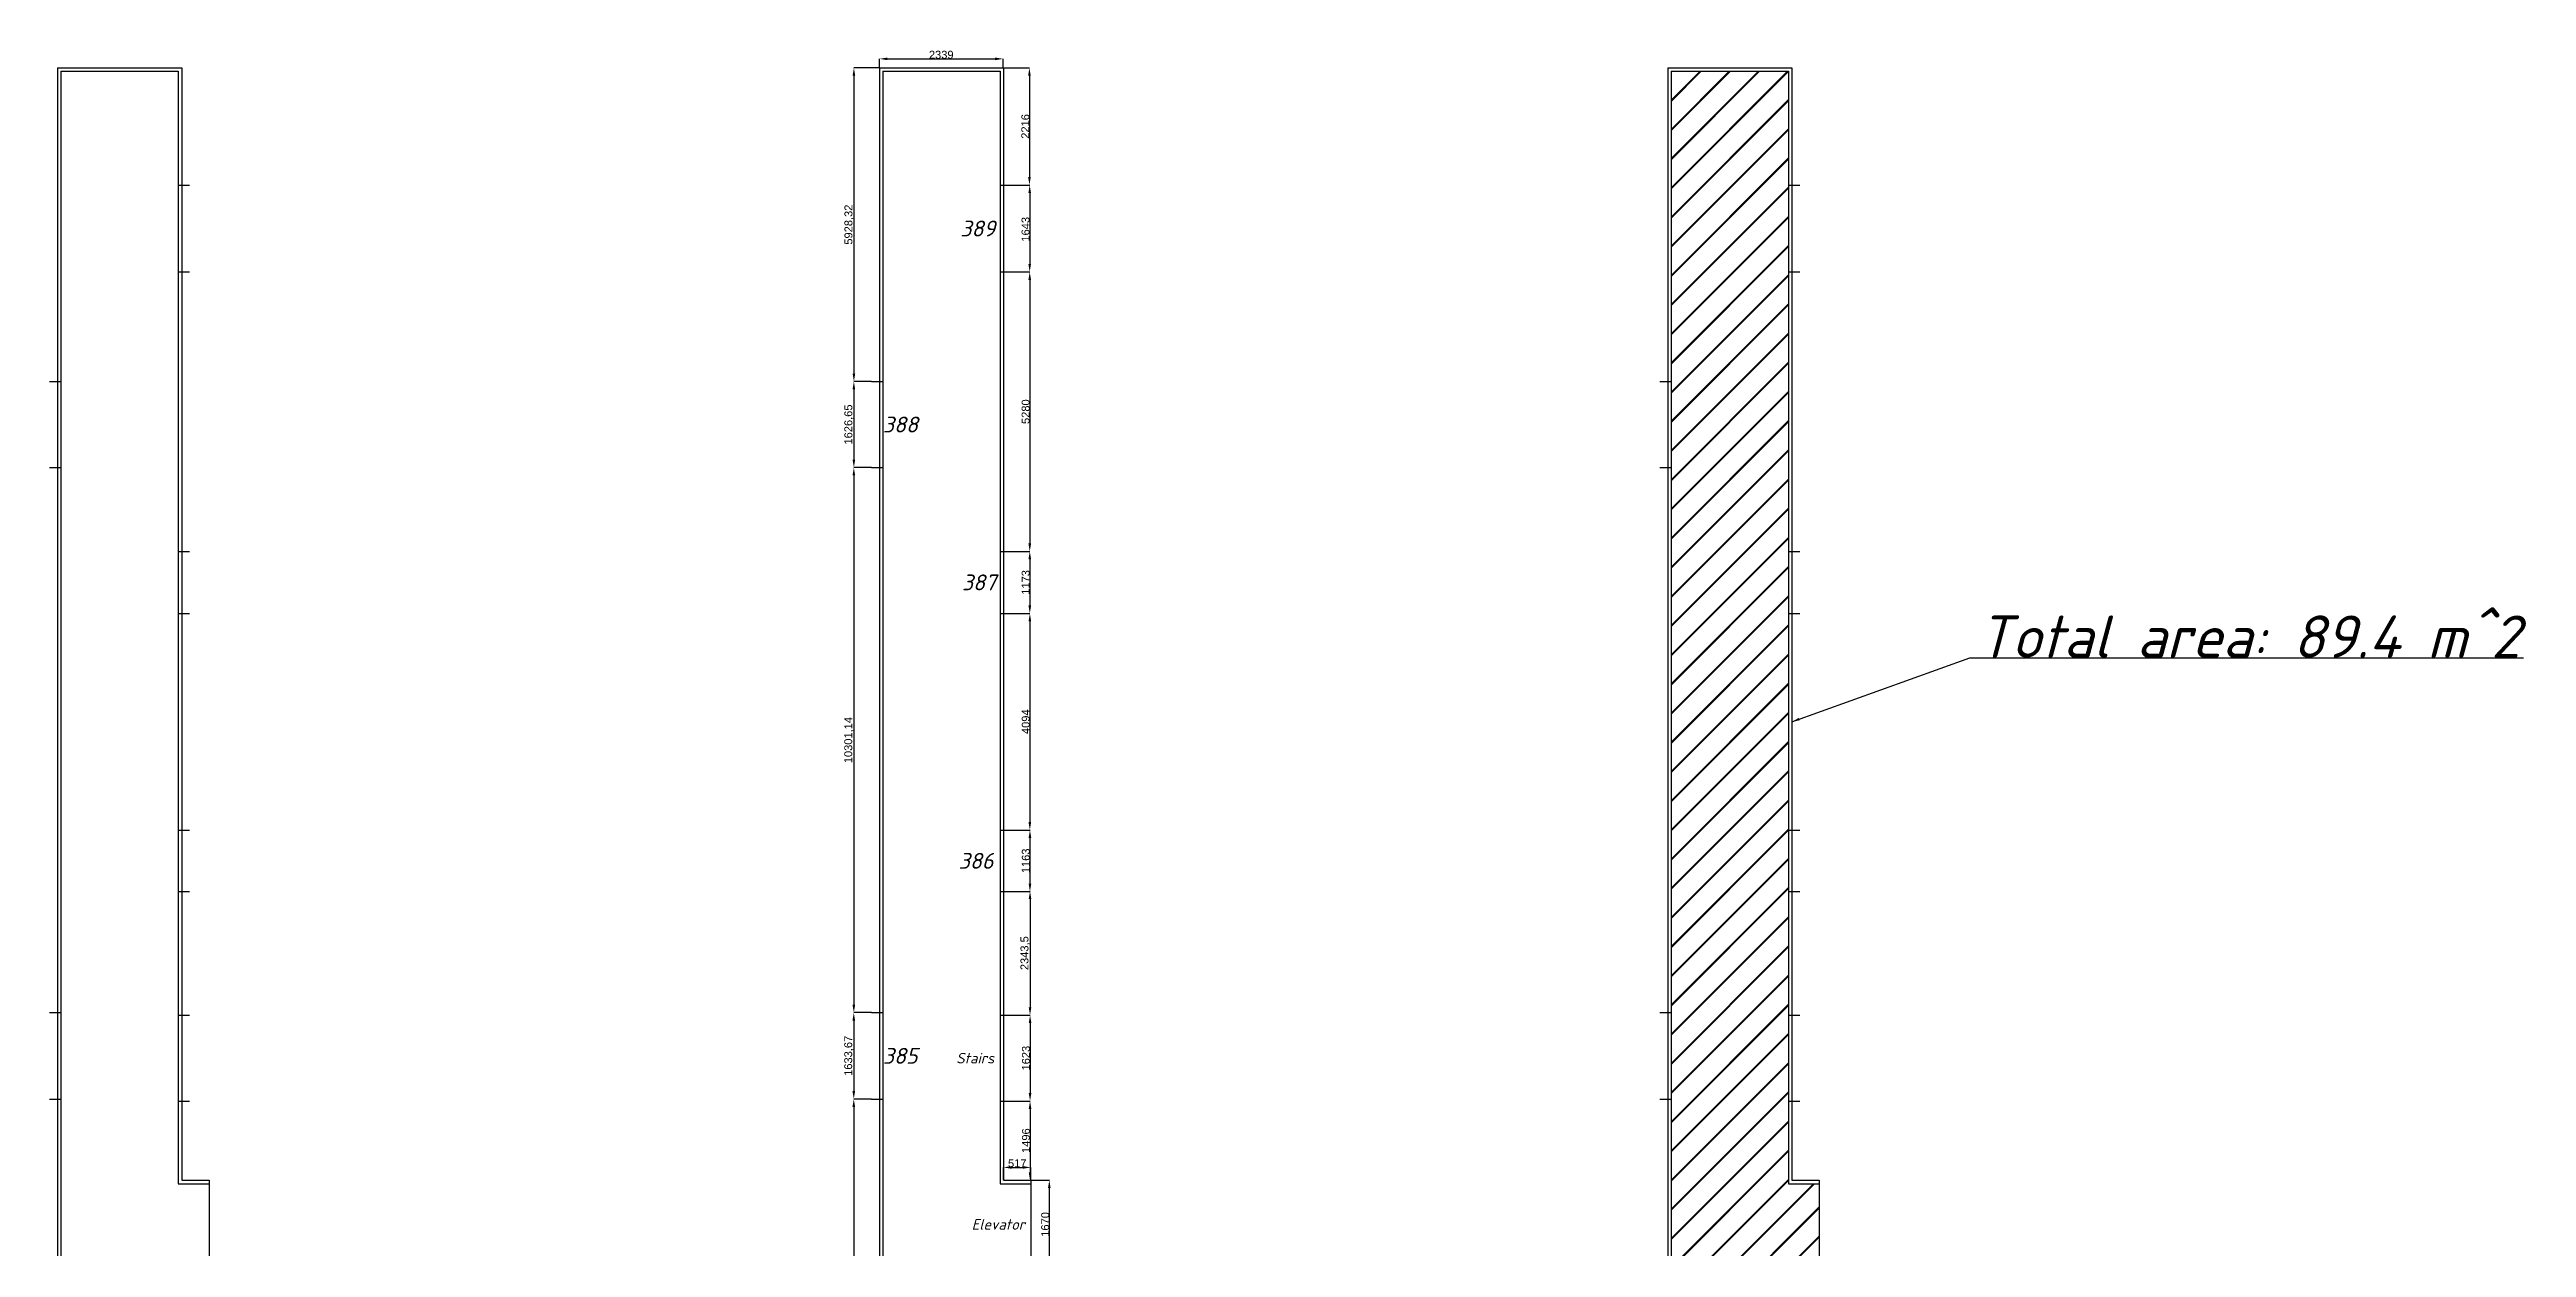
# Model space of a CAD drawing. Header units: millimetres. Extents: x 137411 to 273116, y -37 to 79573.
# Drawn here: x 219408 to 266252, y 56866 to 79504 of the extents above; entities that cross this region are included whole.
import ezdxf
from ezdxf.enums import TextEntityAlignment as Align

# ---------------------------------------------------------------- set-up
doc = ezdxf.new("R2010")
doc.units = ezdxf.units.MM
doc.header["$LTSCALE"] = 0.001
doc.styles.add('GOST', font='ISOCPEUI.TTF')
doc.styles.get("Standard").update_dxf_attribs({"font": 'Arial.ttf'})
doc.dimstyles.new('Copy of ISO-25', dxfattribs={"dimtxt": 150, "dimasz": 150, "dimexe": 1.25, "dimexo": 0.625, "dimtad": 1, "dimtoh": 1, "dimtxsty": 'Standard', "dimcen": 2.5, "dimadec": 0, "dimazin": 0, "dimtfac": 1, "dimtmove": 0, "dimatfit": 3, "dimfxl": 1, "dimarcsym": 0})

# ---------------------------------------------------------------- blocks, each defined once
blk = doc.blocks.new('*D170')
at = {"color": 0, "lineweight": -2, "transparency": 16777216}
for p, q in [((235103, 79161), (235103, 79330)), ((235253, 79329), (237292, 79329)), ((237442, 79161), (237442, 79330))]:
    blk.add_line(p, q, dxfattribs=at)
at = {"color": 0, "transparency": 16777216}
for points in [[(235253, 79354), (235253, 79304), (235103, 79329)], [(237292, 79354), (237292, 79304), (237442, 79329)]]:
    blk.add_solid(points, dxfattribs=at)
at = {"layer": 'Defpoints', "color": 0, "transparency": 16777216}
for p in [(237442, 79329), (235103, 79160), (237442, 79160)]:
    blk.add_point(p, dxfattribs=at)
at = {"color": 0, "transparency": 16777216, "insert": (236272, 79406), "char_height": 150, "attachment_point": 5}
blk.add_mtext('2339', dxfattribs=at)
blk = doc.blocks.new('*D171')
at = {"color": 0, "lineweight": -2, "transparency": 16777216}
for p, q in [((237452, 79160), (237941, 79160)), ((237940, 79010), (237940, 77094)), ((237602, 76944), (237941, 76944))]:
    blk.add_line(p, q, dxfattribs=at)
at = {"color": 0, "transparency": 16777216}
for points in [[(237915, 79010), (237965, 79010), (237940, 79160)], [(237915, 77094), (237965, 77094), (237940, 76944)]]:
    blk.add_solid(points, dxfattribs=at)
at = {"layer": 'Defpoints', "color": 0, "transparency": 16777216}
for p in [(237452, 79160), (237602, 76944), (237940, 76944)]:
    blk.add_point(p, dxfattribs=at)
at = {"color": 0, "transparency": 16777216, "insert": (237863, 78052), "char_height": 150, "attachment_point": 5, "rotation": 90}
blk.add_mtext('2216', dxfattribs=at)
blk = doc.blocks.new('*D172')
at = {"color": 0, "lineweight": -2, "transparency": 16777216}
for p, q in [((237601, 76944), (237946, 76944)), ((237945, 76794), (237945, 75451)), ((237601, 75301), (237946, 75301))]:
    blk.add_line(p, q, dxfattribs=at)
at = {"color": 0, "transparency": 16777216}
for points in [[(237920, 76794), (237970, 76794), (237945, 76944)], [(237920, 75451), (237970, 75451), (237945, 75301)]]:
    blk.add_solid(points, dxfattribs=at)
at = {"layer": 'Defpoints', "color": 0, "transparency": 16777216}
for p in [(237600, 76944), (237600, 75301), (237945, 75301)]:
    blk.add_point(p, dxfattribs=at)
at = {"color": 0, "transparency": 16777216, "insert": (237867, 76108), "char_height": 150, "attachment_point": 5, "rotation": 90}
blk.add_mtext('1643', dxfattribs=at)
blk = doc.blocks.new('*D173')
at = {"color": 0, "lineweight": -2, "transparency": 16777216}
for p, q in [((237945, 75301), (237945, 75301)), ((237946, 75151), (237946, 70171)), ((237602, 70021), (237947, 70021))]:
    blk.add_line(p, q, dxfattribs=at)
at = {"color": 0, "transparency": 16777216}
for points in [[(237921, 75151), (237971, 75151), (237946, 75301)], [(237921, 70171), (237971, 70171), (237946, 70021)]]:
    blk.add_solid(points, dxfattribs=at)
at = {"layer": 'Defpoints', "color": 0, "transparency": 16777216}
for p in [(237946, 75301), (237602, 70021), (237946, 70021)]:
    blk.add_point(p, dxfattribs=at)
at = {"color": 0, "transparency": 16777216, "insert": (237869, 72661), "char_height": 150, "attachment_point": 5, "rotation": 90}
blk.add_mtext('5280', dxfattribs=at)
blk = doc.blocks.new('*D174')
at = {"color": 0, "lineweight": -2, "transparency": 16777216}
for p, q in [((237947, 70021), (237946, 70021)), ((237947, 69871), (237947, 68998)), ((237602, 68848), (237948, 68848))]:
    blk.add_line(p, q, dxfattribs=at)
at = {"color": 0, "transparency": 16777216}
for points in [[(237922, 69871), (237972, 69871), (237947, 70021)], [(237922, 68998), (237972, 68998), (237947, 68848)]]:
    blk.add_solid(points, dxfattribs=at)
at = {"layer": 'Defpoints', "color": 0, "transparency": 16777216}
for p in [(237947, 70021), (237602, 68848), (237947, 68848)]:
    blk.add_point(p, dxfattribs=at)
at = {"color": 0, "transparency": 16777216, "insert": (237870, 69434), "char_height": 150, "attachment_point": 5, "rotation": 90}
blk.add_mtext('1173', dxfattribs=at)
blk = doc.blocks.new('*D175')
at = {"color": 0, "lineweight": -2, "transparency": 16777216}
for p, q in [((237948, 68848), (237947, 68848)), ((237948, 68698), (237948, 64904)), ((237602, 64754), (237950, 64754))]:
    blk.add_line(p, q, dxfattribs=at)
at = {"color": 0, "transparency": 16777216}
for points in [[(237923, 68698), (237973, 68698), (237948, 68848)], [(237923, 64904), (237973, 64904), (237948, 64754)]]:
    blk.add_solid(points, dxfattribs=at)
at = {"layer": 'Defpoints', "color": 0, "transparency": 16777216}
for p in [(237948, 68848), (237602, 64754), (237948, 64754)]:
    blk.add_point(p, dxfattribs=at)
at = {"color": 0, "transparency": 16777216, "insert": (237871, 66801), "char_height": 150, "attachment_point": 5, "rotation": 90}
blk.add_mtext('4094', dxfattribs=at)
blk = doc.blocks.new('*D176')
at = {"color": 0, "lineweight": -2, "transparency": 16777216}
for p, q in [((237949, 64754), (237951, 64754)), ((237950, 64604), (237950, 63741)), ((237602, 63591), (237951, 63591))]:
    blk.add_line(p, q, dxfattribs=at)
at = {"color": 0, "transparency": 16777216}
for points in [[(237925, 64604), (237975, 64604), (237950, 64754)], [(237925, 63741), (237975, 63741), (237950, 63591)]]:
    blk.add_solid(points, dxfattribs=at)
at = {"layer": 'Defpoints', "color": 0, "transparency": 16777216}
for p in [(237948, 64754), (237602, 63591), (237950, 63591)]:
    blk.add_point(p, dxfattribs=at)
at = {"color": 0, "transparency": 16777216, "insert": (237872, 64172), "char_height": 150, "attachment_point": 5, "rotation": 90}
blk.add_mtext('1163', dxfattribs=at)
blk = doc.blocks.new('*D177')
at = {"color": 0, "lineweight": -2, "transparency": 16777216}
for p, q in [((237949, 63598), (237952, 63598)), ((237951, 63448), (237951, 61405)), ((237602, 61255), (237952, 61255))]:
    blk.add_line(p, q, dxfattribs=at)
at = {"color": 0, "transparency": 16777216}
for points in [[(237926, 63448), (237976, 63448), (237951, 63598)], [(237926, 61405), (237976, 61405), (237951, 61255)]]:
    blk.add_solid(points, dxfattribs=at)
at = {"layer": 'Defpoints', "color": 0, "transparency": 16777216}
for p in [(237948, 63598), (237602, 61255), (237951, 61255)]:
    blk.add_point(p, dxfattribs=at)
at = {"color": 0, "transparency": 16777216, "insert": (237860, 62427), "char_height": 150, "attachment_point": 5, "rotation": 90}
blk.add_mtext('2343,5', dxfattribs=at)
blk = doc.blocks.new('*D178')
at = {"color": 0, "lineweight": -2, "transparency": 16777216}
for p, q in [((237952, 61255), (237951, 61255)), ((237952, 61105), (237952, 59782)), ((237602, 59632), (237953, 59632))]:
    blk.add_line(p, q, dxfattribs=at)
at = {"color": 0, "transparency": 16777216}
for points in [[(237927, 61105), (237977, 61105), (237952, 61255)], [(237927, 59782), (237977, 59782), (237952, 59632)]]:
    blk.add_solid(points, dxfattribs=at)
at = {"layer": 'Defpoints', "color": 0, "transparency": 16777216}
for p in [(237952, 61255), (237602, 59632), (237952, 59632)]:
    blk.add_point(p, dxfattribs=at)
at = {"color": 0, "transparency": 16777216, "insert": (237875, 60443), "char_height": 150, "attachment_point": 5, "rotation": 90}
blk.add_mtext('1623', dxfattribs=at)
blk = doc.blocks.new('*D179')
at = {"color": 0, "lineweight": -2, "transparency": 16777216}
for p, q in [((237952, 59632), (237951, 59632)), ((237952, 59482), (237952, 58286)), ((237452, 58136), (237953, 58136))]:
    blk.add_line(p, q, dxfattribs=at)
at = {"color": 0, "transparency": 16777216}
for points in [[(237927, 59482), (237977, 59482), (237952, 59632)], [(237927, 58286), (237977, 58286), (237952, 58136)]]:
    blk.add_solid(points, dxfattribs=at)
at = {"layer": 'Defpoints', "color": 0, "transparency": 16777216}
for p in [(237952, 59632), (237452, 58136), (237952, 58136)]:
    blk.add_point(p, dxfattribs=at)
at = {"color": 0, "transparency": 16777216, "insert": (237875, 58884), "char_height": 150, "attachment_point": 5, "rotation": 90}
blk.add_mtext('1496', dxfattribs=at)
blk = doc.blocks.new('*D180')
at = {"color": 0, "lineweight": -2, "transparency": 16777216}
for p, q in [((237452, 58137), (237452, 58379)), ((237602, 58378), (237819, 58378)), ((237969, 58137), (237969, 58379))]:
    blk.add_line(p, q, dxfattribs=at)
at = {"color": 0, "transparency": 16777216}
for points in [[(237602, 58403), (237602, 58353), (237452, 58378)], [(237819, 58403), (237819, 58353), (237969, 58378)]]:
    blk.add_solid(points, dxfattribs=at)
at = {"layer": 'Defpoints', "color": 0, "transparency": 16777216}
for p in [(237452, 58136), (237969, 58378), (237969, 58136)]:
    blk.add_point(p, dxfattribs=at)
at = {"color": 0, "transparency": 16777216, "insert": (237710, 58455), "char_height": 150, "attachment_point": 5}
blk.add_mtext('517', dxfattribs=at)
blk = doc.blocks.new('*D181')
at = {"color": 0, "lineweight": -2, "transparency": 16777216}
for p, q in [((237969, 58136), (238317, 58136)), ((238316, 57986), (238316, 56616)), ((237969, 56466), (238317, 56466))]:
    blk.add_line(p, q, dxfattribs=at)
at = {"color": 0, "transparency": 16777216}
for points in [[(238291, 57986), (238341, 57986), (238316, 58136)], [(238291, 56616), (238341, 56616), (238316, 56466)]]:
    blk.add_solid(points, dxfattribs=at)
at = {"layer": 'Defpoints', "color": 0, "transparency": 16777216}
for p in [(237969, 58136), (237969, 56466), (238316, 56466)]:
    blk.add_point(p, dxfattribs=at)
at = {"color": 0, "transparency": 16777216, "insert": (238239, 57301), "char_height": 150, "attachment_point": 5, "rotation": 90}
blk.add_mtext('1670', dxfattribs=at)
blk = doc.blocks.new('*D193')
at = {"color": 0, "lineweight": -2, "transparency": 16777216}
for p, q in [((235102, 79160), (234620, 79160)), ((234621, 79010), (234621, 73382)), ((234952, 73232), (234620, 73232))]:
    blk.add_line(p, q, dxfattribs=at)
at = {"color": 0, "transparency": 16777216}
for points in [[(234596, 79010), (234646, 79010), (234621, 79160)], [(234596, 73382), (234646, 73382), (234621, 73232)]]:
    blk.add_solid(points, dxfattribs=at)
at = {"layer": 'Defpoints', "color": 0, "transparency": 16777216}
for p in [(235103, 79160), (234621, 73232), (234952, 73232)]:
    blk.add_point(p, dxfattribs=at)
at = {"color": 0, "transparency": 16777216, "insert": (234531, 76196), "char_height": 150, "attachment_point": 5, "rotation": 90}
blk.add_mtext('5928,32', dxfattribs=at)
blk = doc.blocks.new('*D194')
at = {"color": 0, "lineweight": -2, "transparency": 16777216}
for p, q in [((234621, 73232), (234619, 73232)), ((234620, 73082), (234620, 71755)), ((234952, 71605), (234619, 71605))]:
    blk.add_line(p, q, dxfattribs=at)
at = {"color": 0, "transparency": 16777216}
for points in [[(234595, 73082), (234645, 73082), (234620, 73232)], [(234595, 71755), (234645, 71755), (234620, 71605)]]:
    blk.add_solid(points, dxfattribs=at)
at = {"layer": 'Defpoints', "color": 0, "transparency": 16777216}
for p in [(234621, 73232), (234620, 71605), (234952, 71605)]:
    blk.add_point(p, dxfattribs=at)
at = {"color": 0, "transparency": 16777216, "insert": (234529, 72418), "char_height": 150, "attachment_point": 5, "rotation": 90}
blk.add_mtext('1626,65', dxfattribs=at)
blk = doc.blocks.new('*D195')
at = {"color": 0, "lineweight": -2, "transparency": 16777216}
for p, q in [((234619, 71605), (234618, 71605)), ((234619, 71455), (234619, 61454)), ((234952, 61304), (234618, 61304))]:
    blk.add_line(p, q, dxfattribs=at)
at = {"color": 0, "transparency": 16777216}
for points in [[(234594, 71455), (234644, 71455), (234619, 71605)], [(234594, 61454), (234644, 61454), (234619, 61304)]]:
    blk.add_solid(points, dxfattribs=at)
at = {"layer": 'Defpoints', "color": 0, "transparency": 16777216}
for p in [(234620, 71605), (234619, 61304), (234952, 61304)]:
    blk.add_point(p, dxfattribs=at)
at = {"color": 0, "transparency": 16777216, "insert": (234528, 66454), "char_height": 150, "attachment_point": 5, "rotation": 90}
blk.add_mtext('10301,14', dxfattribs=at)
blk = doc.blocks.new('*D196')
at = {"color": 0, "lineweight": -2, "transparency": 16777216}
for p, q in [((234618, 61304), (234616, 61304)), ((234618, 61154), (234618, 59820)), ((234952, 59670), (234616, 59670))]:
    blk.add_line(p, q, dxfattribs=at)
at = {"color": 0, "transparency": 16777216}
for points in [[(234593, 61154), (234643, 61154), (234618, 61304)], [(234593, 59820), (234643, 59820), (234618, 59670)]]:
    blk.add_solid(points, dxfattribs=at)
at = {"layer": 'Defpoints', "color": 0, "transparency": 16777216}
for p in [(234619, 61304), (234618, 59670), (234952, 59670)]:
    blk.add_point(p, dxfattribs=at)
at = {"color": 0, "transparency": 16777216, "insert": (234527, 60487), "char_height": 150, "attachment_point": 5, "rotation": 90}
blk.add_mtext('1633,67', dxfattribs=at)
blk = doc.blocks.new('*D197')
at = {"color": 0, "lineweight": -2, "transparency": 16777216}
for p, q in [((234617, 59670), (234616, 59670)), ((234618, 59520), (234618, 49404)), ((234952, 49254), (234616, 49254))]:
    blk.add_line(p, q, dxfattribs=at)
at = {"color": 0, "transparency": 16777216}
for points in [[(234593, 59520), (234643, 59520), (234618, 59670)], [(234593, 49404), (234643, 49404), (234618, 49254)]]:
    blk.add_solid(points, dxfattribs=at)
at = {"layer": 'Defpoints', "color": 0, "transparency": 16777216}
for p in [(234618, 59670), (234618, 49254), (234952, 49254)]:
    blk.add_point(p, dxfattribs=at)
at = {"color": 0, "transparency": 16777216, "insert": (234527, 54462), "char_height": 150, "attachment_point": 5, "rotation": 90}
blk.add_mtext('10416,4', dxfattribs=at)

msp = doc.modelspace()

# ---------------------------------------------------------------- hatches: boundary and pattern name
h = msp.add_hatch()
h.set_pattern_fill('JIS_LC_8', color=3, scale=50)
h.paths.add_polyline_path([(252332.763, 56530.897), (252397.763, 56530.897), (252876.763, 56530.897), (252876.763, 58070.897), (252294.763, 58070.897), (252294.763, 58135.897), (252294.763, 79094.897), (250075.763, 79094.897), (250075.763, 39591.897), (250363.763, 39591.897), (250533.763, 39591.897), (250533.763, 39459.397), (251823.763, 39459.397), (251823.763, 39591.897), (251993.763, 39591.897), (252332.763, 39591.897)])

# ---------------------------------------------------------------- linework, layer by layer
for p, q in [((219558.56, 79159.897), (221887.56, 79159.897)), ((219558.56, 79159.897), (219558.56, 73231.581)), ((219558.56, 79159.897), (219558.56, 79094.897)), ((219623.56, 79094.897), (221842.56, 79094.897)), ((219623.56, 79094.897), (219623.56, 39591.897)), ((221842.56, 79094.897), (221842.56, 58135.897)), ((221887.56, 79159.897), (221907.56, 79159.897)), ((221907.56, 79159.897), (221907.56, 76943.897)), ((250010.763, 79159.897), (252339.763, 79159.897)), ((250010.763, 79159.897), (250010.763, 73231.581)), ((250010.763, 79159.897), (250010.763, 79094.897)), ((250075.763, 79094.897), (252294.763, 79094.897)), ((250075.763, 79094.897), (250075.763, 39591.897)), ((252294.763, 79094.897), (252294.763, 58135.897)), ((252339.763, 79159.897), (252359.763, 79159.897)), ((252359.763, 79159.897), (252359.763, 76943.897)), ((221842.56, 76943.897), (222057.56, 76943.897)), ((221907.56, 76943.897), (221907.56, 75300.897)), ((252294.763, 76943.897), (252509.763, 76943.897)), ((252359.763, 76943.897), (252359.763, 75300.897)), ((221842.56, 75300.897), (222057.56, 75300.897)), ((221907.56, 75300.897), (221907.56, 70020.897)), ((252294.763, 75300.897), (252509.763, 75300.897)), ((252359.763, 75300.897), (252359.763, 70020.897)), ((219408.222, 73231.581), (219623.56, 73231.581)), ((219558.56, 73231.581), (219558.56, 71604.927)), ((249860.425, 73231.581), (250075.763, 73231.581)), ((250010.763, 73231.581), (250010.763, 71604.927)), ((219408.222, 71604.927), (219623.56, 71604.927)), ((219558.56, 71604.927), (219558.56, 61303.788)), ((249860.425, 71604.927), (250075.763, 71604.927)), ((250010.763, 71604.927), (250010.763, 61303.788)), ((221842.56, 70020.897), (222057.56, 70020.897)), ((221907.56, 70020.897), (221907.56, 68847.897)), ((252294.763, 70020.897), (252509.763, 70020.897)), ((252359.763, 70020.897), (252359.763, 68847.897)), ((221842.56, 68847.897), (222057.56, 68847.897)), ((221907.56, 68847.897), (221907.56, 64753.897)), ((252294.763, 68847.897), (252509.763, 68847.897)), ((252359.763, 68847.897), (252359.763, 64753.897)), ((221842.56, 64753.897), (222057.56, 64753.897)), ((221907.56, 64753.897), (221907.56, 63590.897)), ((252294.763, 64753.897), (252509.763, 64753.897)), ((252359.763, 64753.897), (252359.763, 63590.897)), ((221842.56, 63590.897), (222057.56, 63590.897)), ((221907.56, 63590.897), (221907.56, 61254.897)), ((252294.763, 63590.897), (252509.763, 63590.897)), ((252359.763, 63590.897), (252359.763, 61254.897)), ((219408.222, 61303.788), (219623.56, 61303.788)), ((219558.56, 61303.788), (219558.56, 59670.118)), ((221842.56, 61254.897), (222057.56, 61254.897)), ((221907.56, 61254.897), (221907.56, 59631.897)), ((249860.425, 61303.788), (250075.763, 61303.788)), ((250010.763, 61303.788), (250010.763, 59670.118)), ((252294.763, 61254.897), (252509.763, 61254.897)), ((252359.763, 61254.897), (252359.763, 59631.897)), ((219408.222, 59670.118), (219623.56, 59670.118)), ((219558.56, 59670.118), (219558.56, 49253.72)), ((221842.56, 59631.897), (222057.56, 59631.897)), ((221907.56, 59631.897), (221907.56, 58135.897)), ((249860.425, 59670.118), (250075.763, 59670.118)), ((250010.763, 59670.118), (250010.763, 49253.72)), ((252294.763, 59631.897), (252509.763, 59631.897)), ((252359.763, 59631.897), (252359.763, 58135.897)), ((221842.56, 58135.897), (221842.56, 58070.897)), ((221907.56, 58135.897), (222424.56, 58135.897)), ((222424.56, 58135.897), (222424.56, 56465.897)), ((252294.763, 58135.897), (252294.763, 58070.897)), ((252359.763, 58135.897), (252876.763, 58135.897)), ((252876.763, 58135.897), (252876.763, 56465.897)), ((221842.56, 58070.897), (222424.56, 58070.897)), ((252294.763, 58070.897), (252876.763, 58070.897))]:
    msp.add_line(p, q)
at = {"color": 5}
for p, q in [((235102.617, 79159.897), (237431.617, 79159.897)), ((235102.617, 79159.897), (235102.617, 73231.581)), ((235102.617, 79159.897), (235102.617, 79094.897)), ((235167.617, 79094.897), (237386.617, 79094.897)), ((235167.617, 79094.897), (235167.617, 73231.581)), ((237386.617, 79094.897), (237386.617, 76943.897)), ((237431.617, 79159.897), (237451.617, 79159.897)), ((237451.617, 79159.897), (237451.617, 76943.897)), ((237386.617, 75300.897), (237386.617, 70020.897)), ((237451.617, 75300.897), (237451.617, 70020.897)), ((235102.617, 71604.927), (235102.617, 61303.788)), ((235167.617, 71604.927), (235167.617, 61303.788)), ((237386.617, 68847.897), (237386.617, 64753.897)), ((237451.617, 68847.897), (237451.617, 64753.897)), ((237386.617, 63590.897), (237386.617, 61254.897)), ((237451.617, 63590.897), (237451.617, 61254.897)), ((235102.617, 59670.118), (235102.617, 49253.72)), ((235167.617, 59670.118), (235167.617, 49253.72)), ((237386.617, 59631.897), (237386.617, 58135.897)), ((237451.617, 59631.897), (237451.617, 58135.897)), ((237386.617, 58135.897), (237386.617, 58070.897)), ((237451.617, 58135.897), (237968.617, 58135.897)), ((237386.617, 58070.897), (237968.617, 58070.897))]:
    msp.add_line(p, q, dxfattribs=at)
at = {"color": 1}
for p, q in [((237386.617, 76943.897), (237601.617, 76943.897)), ((237386.617, 76943.897), (237386.617, 75300.897)), ((237451.617, 76943.897), (237451.617, 75300.897)), ((237386.617, 75300.897), (237601.617, 75300.897)), ((234952.279, 73231.581), (235167.617, 73231.581)), ((235102.617, 73231.581), (235102.617, 71604.927)), ((235167.617, 73231.581), (235167.617, 71604.927)), ((234952.279, 71604.927), (235167.617, 71604.927)), ((237386.617, 70020.897), (237601.617, 70020.897)), ((237386.617, 70020.897), (237386.617, 68847.897)), ((237451.617, 70020.897), (237451.617, 68847.897)), ((237386.617, 68847.897), (237601.617, 68847.897)), ((237386.617, 64753.897), (237601.617, 64753.897)), ((237386.617, 64753.897), (237386.617, 63590.897)), ((237451.617, 64753.897), (237451.617, 63590.897)), ((237386.617, 63590.897), (237601.617, 63590.897)), ((234952.279, 61303.788), (235167.617, 61303.788)), ((235102.617, 61303.788), (235102.617, 59670.118)), ((235167.617, 61303.788), (235167.617, 59670.118)), ((237386.617, 61254.897), (237601.617, 61254.897)), ((237386.617, 61254.897), (237386.617, 59631.897)), ((237451.617, 61254.897), (237451.617, 59631.897)), ((234952.279, 59670.118), (235167.617, 59670.118)), ((237386.617, 59631.897), (237601.617, 59631.897)), ((237968.617, 58135.897), (237968.617, 56465.897))]:
    msp.add_line(p, q, dxfattribs=at)

# ---------------------------------------------------------------- texts
at = {"style": 'GOST'}
for s, height, p in [('389', 300, (237292.361, 76122.397)), ('387', 300, (237310.627, 69434.397)), ('386', 300, (237257.682, 64172.397)), ('Stairs', 200, (237276.021, 60443.397)), ('Elevator', 200, (237858.027, 57300.897))]:
    msp.add_text(s, height=height, dxfattribs=at).set_placement(p, align=Align.MIDDLE_RIGHT)
for s, p in [('388', (235167.617, 72418.254)), ('385', (235167.617, 60486.953))]:
    msp.add_text(s, height=300, dxfattribs=at).set_placement(p, align=Align.MIDDLE_LEFT)
at = {"insert": (255878.014, 68009.338), "char_height": 800, "attachment_point": 7, "style": 'GOST'}
msp.add_mtext('Total area: 89.4 m^ 2', dxfattribs=at)

# ---------------------------------------------------------------- dimensions: what is measured, and where the dimension line sits
for base, p1, p2, picture, middle in [((237441.617, 79328.776), (235102.617, 79159.897), (237441.617, 79159.897), '*D170', (236272.117, 79406.038)), ((237968.617, 58378.057), (237451.617, 58135.897), (237968.617, 58135.897), '*D180', (237710.117, 58455.268))]:
    dim = msp.add_linear_dim(base=base, p1=p1, p2=p2, dimstyle='Copy of ISO-25')
    dim.commit()
    dim.dimension.update_dxf_attribs({"geometry": picture, "text_midpoint": middle})
for base, p1, p2, picture, middle in [((234621.329, 73231.581), (235102.617, 79159.897), (234952.279, 73231.581), '*D193', (234530.561, 76195.739)), ((237945.901, 70020.897), (237945.901, 75300.897), (237601.617, 70020.897), '*D173', (237868.69, 72660.897)), ((234620.079, 71604.927), (234621.329, 73231.581), (234952.279, 71604.927), '*D194', (234529.311, 72418.254)), ((234618.829, 61303.788), (234620.079, 71604.927), (234952.279, 61303.788), '*D195', (234528.061, 66454.357)), ((237947.151, 68847.897), (237947.151, 70020.897), (237601.617, 68847.897), '*D174', (237869.888, 69434.397)), ((237948.401, 64753.897), (237948.401, 68847.897), (237601.617, 64753.897), '*D175', (237871.19, 66800.897)), ((237949.651, 63590.897), (237948.401, 64753.897), (237601.617, 63590.897), '*D176', (237872.388, 64172.397)), ((237950.901, 61254.897), (237948.401, 63598.397), (237601.617, 61254.897), '*D177', (237860.132, 62426.647)), ((234617.579, 59670.118), (234618.829, 61303.788), (234952.279, 59670.118), '*D196', (234526.811, 60486.953)), ((237952.151, 59631.897), (237952.151, 61254.897), (237601.617, 59631.897), '*D178', (237874.888, 60443.397)), ((234617.579, 49253.72), (234617.579, 59670.118), (234952.279, 49253.72), '*D197', (234526.811, 54461.919)), ((237952.151, 58135.897), (237952.151, 59631.897), (237451.617, 58135.897), '*D179', (237874.94, 58883.897)), ((238315.973, 56465.897), (237968.617, 58135.897), (237968.617, 56465.897), '*D181', (238238.762, 57300.897))]:
    dim = msp.add_linear_dim(base=base, p1=p1, p2=p2, angle=90, dimstyle='Copy of ISO-25')
    dim.commit()
    dim.dimension.update_dxf_attribs({"geometry": picture, "text_midpoint": middle})
for base, p1, p2, picture, middle in [((237940.115, 76943.897), (237451.617, 79159.897), (237601.617, 76943.897), '*D171', (237940.115, 78051.897)), ((237944.651, 75300.897), (237600.367, 76943.897), (237600.367, 75300.897), '*D172', (237944.651, 76108.39))]:
    dim = msp.add_linear_dim(base=base, p1=p1, p2=p2, angle=90, dimstyle='Copy of ISO-25')
    dim.commit()
    dim.dimension.update_dxf_attribs({"geometry": picture, "text_midpoint": middle, "dimtype": 160})

# ---------------------------------------------------------------- leaders
at = {"annotation_type": 0, "has_hookline": 1, "hookline_direction": 0, "text_width": 10316.364}
msp.add_leader([(252359.763, 66800.897), (255727.389, 68008.713), (255877.389, 68008.713)], dimstyle='Copy of ISO-25', dxfattribs=at)

doc.saveas('drawing.dxf')
